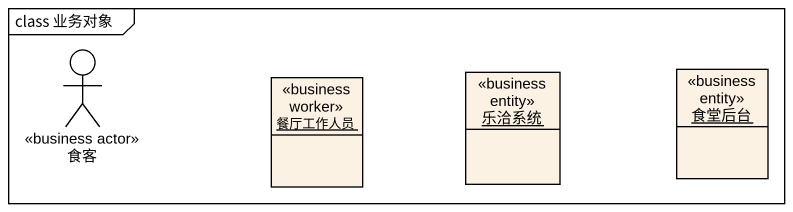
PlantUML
@startuml
mainframe class 业务对象
allowmixing
hide circle
hide empty members
actor 食客 <<business actor>>
object 餐厅工作人员 <<business worker>>
object 乐洽系统 <<business entity>>
object 食堂后台 <<business entity>>
@enduml
